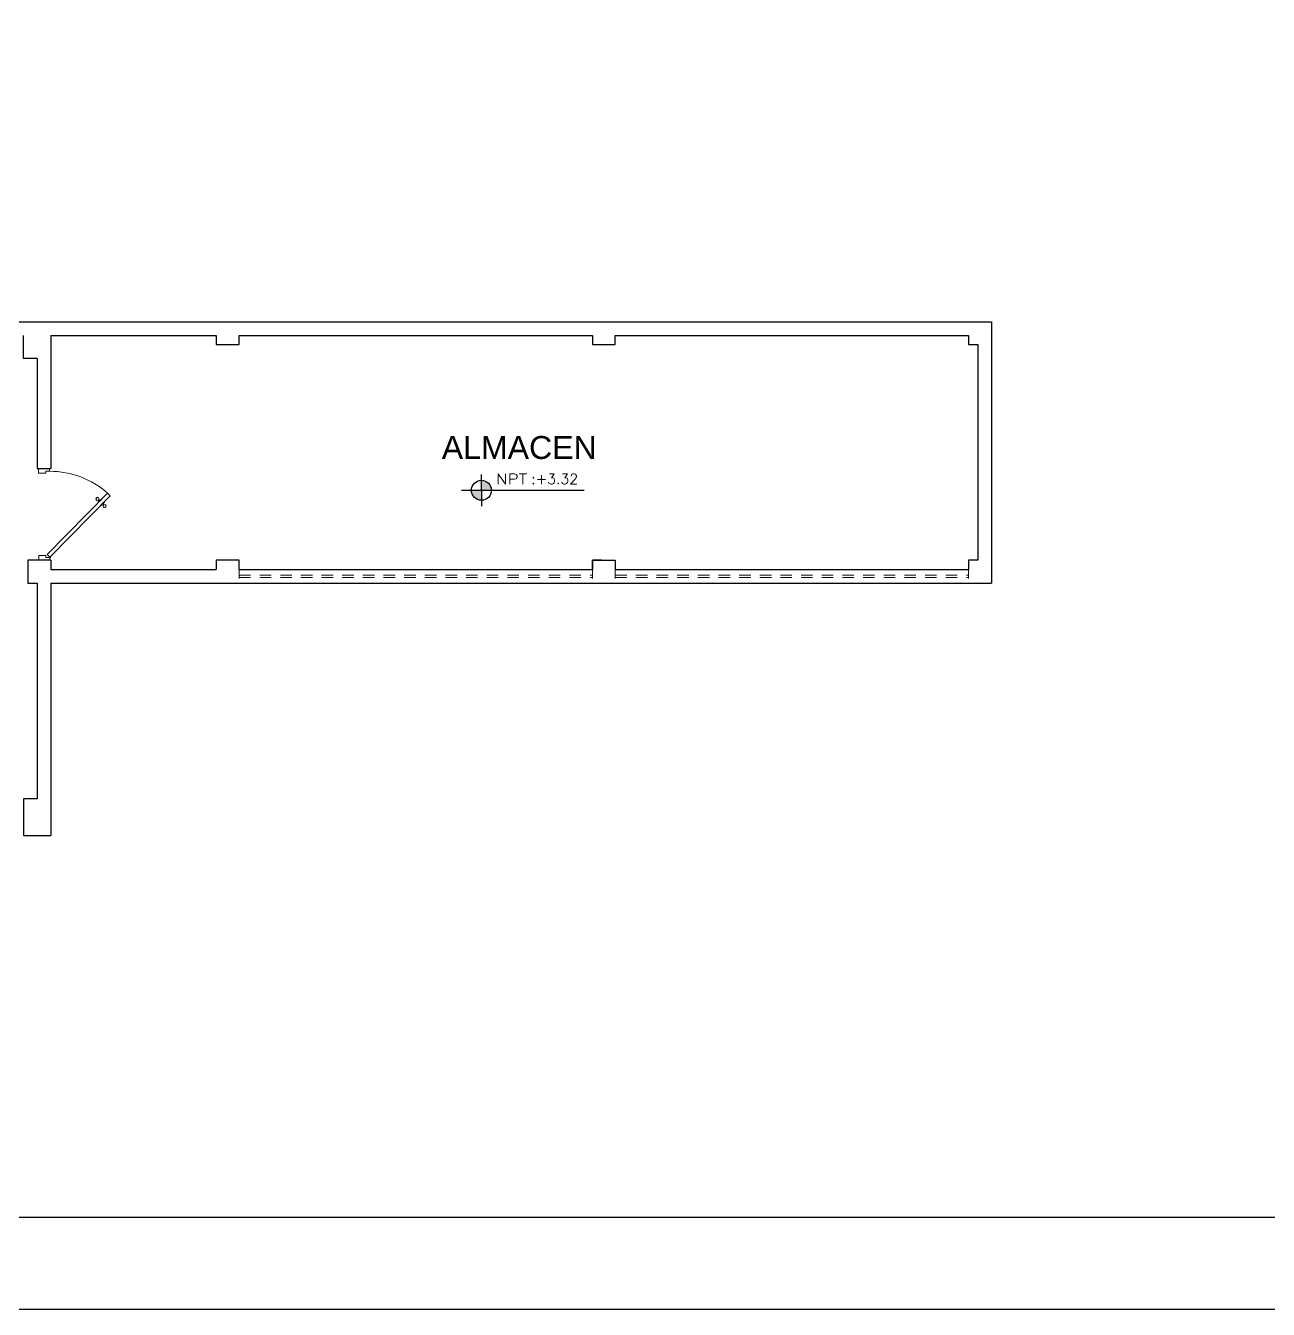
# Model space of a CAD drawing. Header units: metres. Extents: x 2026 to 2182, y 1015 to 1085.
# Drawn here: x 2085.2 to 2098.74, y 1014.98 to 1028.98 of the extents above; entities that cross this region are included whole.
import ezdxf
from ezdxf.enums import TextEntityAlignment as Align

# ---------------------------------------------------------------- set-up
doc = ezdxf.new("R2010")
doc.units = ezdxf.units.M
doc.linetypes.add('DASHED2', pattern=[0.375, 0.25, -0.125])
for name, color, linetype in [('04', 4, 'Continuous'), ('AMBIENTES', 3, 'Continuous'), ('NIVELES', 2, 'Continuous')]:
    doc.layers.add(name, color=color, linetype=linetype)
doc.layers.add('MOBILIARIO', color=1, linetype='Continuous', lineweight=15)
doc.layers.add('PROYECCIONES', color=4, linetype='DASHED2', lineweight=5)
doc.styles.add('50TEXTO10', font='romans.shx', dxfattribs={"width": 1.2, "height": 0.1})
doc.styles.add('TITLEINFO', font='arial.ttf', dxfattribs={"height": 0.2})

# ---------------------------------------------------------------- blocks, each defined once
blk = doc.blocks.new('PUERTA 11')
for p, q in [((-0.004, 0.874), (-0.123, 0.874)), ((-0.003, -0.126), (-0.123, -0.126))]:
    blk.add_line(p, q)
at = {"linetype": 'Continuous'}
for points in [[(-0.125, 0.841), (-0.096, 0.812), (-0.754, 0.146), (-0.783, 0.175)], [(-0.732, 0.298), (-0.73, 0.296), (-0.733, 0.293), (-0.736, 0.295)], [(-0.631, 0.197), (-0.633, 0.199), (-0.637, 0.196), (-0.635, 0.194)]]:
    blk.add_lwpolyline(points, close=True, dxfattribs=at)
for points in [[(-0.123, 0.874), (-0.123, 0.844), (-0.082, 0.844), (-0.082, 0.824), (-0.003, 0.824), (-0.004, 0.874)], [(-0.123, -0.126), (-0.123, -0.094), (-0.082, -0.094), (-0.082, -0.074), (-0.003, -0.074), (-0.003, -0.126)]]:
    blk.add_lwpolyline(points)
for points in [[(-0.677, 0.281), (-0.721, 0.238), (-0.709, 0.265), (-0.715, 0.271, 0.414214), (-0.719, 0.271, -0.990713), (-0.735, 0.291), (-0.729, 0.297)], [(-0.719, 0.24), (-0.675, 0.283), (-0.702, 0.272), (-0.708, 0.278, -0.414214), (-0.708, 0.282, 0.990713), (-0.729, 0.297), (-0.735, 0.291)], [(-0.648, 0.252), (-0.692, 0.209), (-0.665, 0.22), (-0.658, 0.214, -0.414214), (-0.658, 0.21, 0.990713), (-0.638, 0.195), (-0.632, 0.201)], [(-0.689, 0.211), (-0.646, 0.254), (-0.658, 0.227), (-0.651, 0.221, 0.414214), (-0.647, 0.221, -0.990713), (-0.632, 0.201), (-0.638, 0.195)]]:
    blk.add_lwpolyline(points, format="xyb", dxfattribs=at)
blk.add_circle((-0.128, 0.844), 0.00413)
at = {"linetype": 'Continuous', "lineweight": 0}
blk.add_arc((-0.128, 0.844), 0.938, 228.0911, 270.2519, dxfattribs=at)
blk = doc.blocks.new('NPT')
h = blk.add_hatch(color=3)
h.paths.add_polyline_path([(0, 0.145), (0, 0), (0.145, 0, 0.414214)])
h.paths.add_polyline_path([(0, -0.145), (0, 0), (-0.145, 0, 0.414214)])
at = {"color": 3}
for p, q in [((0, 0), (0, 0.232)), ((0, 0), (0, 0.232)), ((-0.29, 0), (1.491, 0)), ((0, 0), (0, -0.232))]:
    blk.add_line(p, q, dxfattribs=at)
blk.add_circle((0, 0), 0.145, dxfattribs=at)
at = {"insert": (0.21, 0.239), "char_height": 0.15, "width": 0.47607, "attachment_point": 1, "style": '50TEXTO10'}
blk.add_mtext('NPT', dxfattribs=at)
at = {"style": '50TEXTO10', "flags": 4}
blk.add_attdef('NPT', text='', height=0.15, dxfattribs=at).set_placement((0.82, 0.166), align=Align.MIDDLE_LEFT)

msp = doc.modelspace()

# ---------------------------------------------------------------- linework, layer by layer
at = {"color": 1}
msp.add_lwpolyline([(2067.325, 1085.467), (2181.527, 1085.467), (2181.527, 1014.984), (2067.325, 1014.984)], close=True, dxfattribs=at)
at = {"color": 5}
msp.add_lwpolyline([(2068.325, 1084.467), (2180.527, 1084.467), (2180.527, 1015.984), (2068.325, 1015.984)], close=True, dxfattribs=at)
at = {"layer": '04'}
for p, q in [((2073.619, 1025.75), (2095.724, 1025.75)), ((2095.724, 1025.75), (2095.724, 1022.9)), ((2085.474, 1025.6), (2085.474, 1024.15)), ((2085.474, 1025.6), (2087.274, 1025.6)), ((2087.274, 1025.6), (2087.274, 1025.5)), ((2087.524, 1025.6), (2091.374, 1025.6)), ((2091.624, 1025.6), (2095.474, 1025.6)), ((2095.574, 1025.5), (2095.574, 1023.15)), ((2085.324, 1025.35), (2085.324, 1024.15)), ((2085.324, 1024.15), (2085.474, 1024.15)), ((2085.474, 1023.15), (2085.474, 1023.05)), ((2087.274, 1023.15), (2087.274, 1023.05)), ((2085.474, 1023.05), (2087.274, 1023.05)), ((2087.524, 1023.05), (2091.374, 1023.05)), ((2091.624, 1023.05), (2095.474, 1023.05)), ((2085.324, 1022.9), (2085.324, 1020.55)), ((2085.474, 1022.9), (2095.724, 1022.9)), ((2085.474, 1022.9), (2085.474, 1020.15)), ((2093.424, 1022.9), (2094.274, 1022.9)), ((2085.174, 1020.15), (2085.474, 1020.15))]:
    msp.add_line(p, q, dxfattribs=at)
for points in [[(2085.324, 1025.35), (2085.174, 1025.35), (2085.174, 1025.6)], [(2087.274, 1025.5), (2087.524, 1025.5), (2087.524, 1025.6)], [(2091.374, 1025.6), (2091.374, 1025.5), (2091.624, 1025.5), (2091.624, 1025.6)], [(2095.474, 1025.6), (2095.474, 1025.5), (2095.574, 1025.5)], [(2085.474, 1023.15), (2085.224, 1023.15), (2085.224, 1022.9), (2085.324, 1022.9)], [(2087.524, 1023.05), (2087.524, 1023.15), (2087.274, 1023.15)], [(2091.474, 1023.15), (2091.374, 1023.15), (2091.374, 1023.05)], [(2091.374, 1023.05), (2091.374, 1023.15), (2091.624, 1023.15), (2091.624, 1023.05)], [(2095.574, 1023.15), (2095.474, 1023.15), (2095.474, 1023.05)], [(2085.324, 1020.55), (2085.174, 1020.55), (2085.174, 1020.15)]]:
    msp.add_lwpolyline(points, dxfattribs=at)
at = {"layer": 'PROYECCIONES', "ltscale": 0.25}
for p, q in [((2087.524, 1023.05), (2087.524, 1022.9)), ((2091.374, 1023.05), (2091.374, 1022.9)), ((2091.624, 1023.05), (2091.624, 1022.9)), ((2095.474, 1023.05), (2095.474, 1022.9))]:
    msp.add_line(p, q, dxfattribs=at)
at = {"layer": 'PROYECCIONES', "ltscale": 0.5}
for p, q in [((2087.524, 1022.988), (2091.374, 1022.988)), ((2091.624, 1022.988), (2095.474, 1022.988)), ((2087.524, 1022.963), (2091.374, 1022.963)), ((2091.624, 1022.963), (2095.474, 1022.963))]:
    msp.add_line(p, q, dxfattribs=at)

# ---------------------------------------------------------------- block references
at = {"layer": 'MOBILIARIO', "rotation": 180.0696789888501}
msp.add_blockref('PUERTA 11', (2085.337, 1024.025), dxfattribs=at)
at = {"layer": 'NIVELES'}
ref = msp.add_blockref('NPT', (2090.165, 1023.912), dxfattribs=dict(at, xscale=0.75, yscale=0.75, zscale=0.75))
ref.add_attrib('NPT', ':+3.32', dxfattribs={"layer": '0', "height": 0.1125, "style": '50TEXTO10', "flags": 4}).set_placement((2090.963, 1024.036), align=Align.MIDDLE)

# ---------------------------------------------------------------- texts
at = {"layer": 'AMBIENTES', "insert": (2090.577, 1024.377), "char_height": 0.25, "attachment_point": 5, "style": 'TITLEINFO'}
msp.add_mtext_dynamic_manual_height_columns('ALMACEN', width=2.21926, gutter_width=0.5, heights=[0], dxfattribs=at)

doc.saveas('drawing.dxf')
